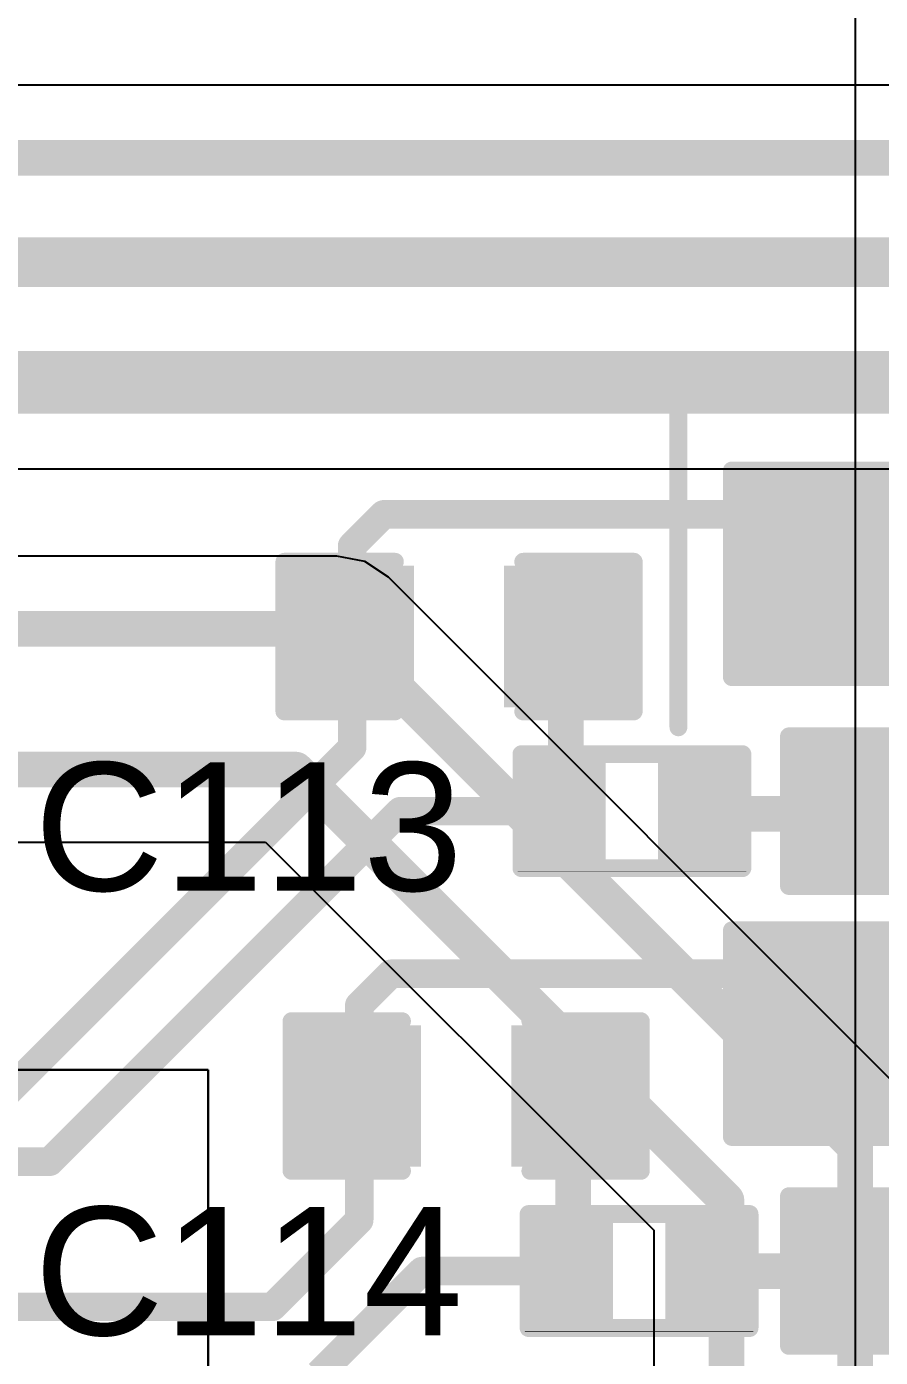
# Model space of a CAD drawing. Header units: inches. Extents: x 0 to 5379, y 0 to 5429.
# Drawn here: x 242.06 to 248.14, y 86.23 to 95.71 of the extents above; entities that cross this region are included whole.
import ezdxf

# ---------------------------------------------------------------- set-up
doc = ezdxf.new("R2010")
doc.units = ezdxf.units.IN
for name, color, linetype in [('Bottom Layer', 5, 'Continuous'), ('PWR', 156, 'Continuous'), ('SIG 01', 90, 'Continuous'), ('Top Layer', 1, 'Continuous'), ('Top Overlay', 2, 'Continuous'), ('Top Paste', 8, 'Continuous'), ('Top Solder', 216, 'Continuous')]:
    doc.layers.add(name, color=color, linetype=linetype)
doc.styles.add('Arial', font='', dxfattribs={"height": 0.2})
doc.styles.get('Arial').set_extended_font_data('Arial')

# ---------------------------------------------------------------- blocks, each defined once
blk = doc.blocks.new('R___0805_514')
at = {"layer": 'Top Layer'}
for points in [[(-1.524, 0.635), (-0.508, 0.635), (-0.508, -0.635), (-1.524, -0.635)], [(0.508, 0.635), (1.524, 0.635), (1.524, -0.635), (0.508, -0.635)]]:
    blk.add_hatch(color=1, dxfattribs=at).paths.add_polyline_path(points)
at = {"layer": 'Top Paste'}
for points in [[(-1.524, 0.635), (-0.508, 0.635), (-0.508, -0.635), (-1.524, -0.635)], [(0.508, 0.635), (1.524, 0.635), (1.524, -0.635), (0.508, -0.635)]]:
    blk.add_hatch(color=8, dxfattribs=at).paths.add_polyline_path(points)
at = {"layer": 'Top Solder'}
for points in [[(-1.6256, 0.7366), (-0.4064, 0.7366), (-0.4064, -0.7366), (-1.6256, -0.7366)], [(0.4064, 0.7366), (1.6256, 0.7366), (1.6256, -0.7366), (0.4064, -0.7366)]]:
    blk.add_hatch(color=216, dxfattribs=at).paths.add_polyline_path(points)
at = {"layer": 'Top Overlay'}
for points in [[(-1.6256, 0.7366, 0.127, 0.127, 0), (1.6256, 0.7366, 0.127, 0.127, 0)], [(-1.6256, -0.7366, 0.127, 0.127, 0), (-1.6256, 0.7366, 0.127, 0.127, 0)], [(1.6256, -0.7366, 0.127, 0.127, 0), (1.6256, 0.7366, 0.127, 0.127, 0)], [(-1.6256, -0.7366, 0.127, 0.127, 0), (1.6256, -0.7366, 0.127, 0.127, 0)]]:
    blk.add_lwpolyline(points, format="xyseb", dxfattribs=at)
for points in [[(-1.65735, 0.7366, 0.0635, 0.0635, 1), (-1.59385, 0.7366, 0.0635, 0.0635, 1)], [(-1.65735, 0.7366, 0.0635, 0.0635, 1), (-1.59385, 0.7366, 0.0635, 0.0635, 1)], [(1.59385, 0.7366, 0.0635, 0.0635, 1), (1.65735, 0.7366, 0.0635, 0.0635, 1)], [(1.59385, 0.7366, 0.0635, 0.0635, 1), (1.65735, 0.7366, 0.0635, 0.0635, 1)], [(-1.65735, -0.7366, 0.0635, 0.0635, 1), (-1.59385, -0.7366, 0.0635, 0.0635, 1)], [(-1.65735, -0.7366, 0.0635, 0.0635, 1), (-1.59385, -0.7366, 0.0635, 0.0635, 1)], [(1.59385, -0.7366, 0.0635, 0.0635, 1), (1.65735, -0.7366, 0.0635, 0.0635, 1)], [(1.59385, -0.7366, 0.0635, 0.0635, 1), (1.65735, -0.7366, 0.0635, 0.0635, 1)]]:
    blk.add_lwpolyline(points, format="xyseb", close=True, dxfattribs=at)
blk = doc.blocks.new('R___0805_515')
at = {"layer": 'Top Layer'}
for points in [[(-1.524, 0.635), (-0.508, 0.635), (-0.508, -0.635), (-1.524, -0.635)], [(0.508, 0.635), (1.524, 0.635), (1.524, -0.635), (0.508, -0.635)]]:
    blk.add_hatch(color=1, dxfattribs=at).paths.add_polyline_path(points)
at = {"layer": 'Top Paste'}
for points in [[(-1.524, 0.635), (-0.508, 0.635), (-0.508, -0.635), (-1.524, -0.635)], [(0.508, 0.635), (1.524, 0.635), (1.524, -0.635), (0.508, -0.635)]]:
    blk.add_hatch(color=8, dxfattribs=at).paths.add_polyline_path(points)
at = {"layer": 'Top Solder'}
for points in [[(-1.6256, 0.7366), (-0.4064, 0.7366), (-0.4064, -0.7366), (-1.6256, -0.7366)], [(0.4064, 0.7366), (1.6256, 0.7366), (1.6256, -0.7366), (0.4064, -0.7366)]]:
    blk.add_hatch(color=216, dxfattribs=at).paths.add_polyline_path(points)
at = {"layer": 'Top Overlay'}
for points in [[(-1.6256, 0.7366, 0.127, 0.127, 0), (1.6256, 0.7366, 0.127, 0.127, 0)], [(-1.6256, -0.7366, 0.127, 0.127, 0), (-1.6256, 0.7366, 0.127, 0.127, 0)], [(1.6256, -0.7366, 0.127, 0.127, 0), (1.6256, 0.7366, 0.127, 0.127, 0)], [(-1.6256, -0.7366, 0.127, 0.127, 0), (1.6256, -0.7366, 0.127, 0.127, 0)]]:
    blk.add_lwpolyline(points, format="xyseb", dxfattribs=at)
for points in [[(-1.65735, 0.7366, 0.0635, 0.0635, 1), (-1.59385, 0.7366, 0.0635, 0.0635, 1)], [(-1.65735, 0.7366, 0.0635, 0.0635, 1), (-1.59385, 0.7366, 0.0635, 0.0635, 1)], [(1.59385, 0.7366, 0.0635, 0.0635, 1), (1.65735, 0.7366, 0.0635, 0.0635, 1)], [(1.59385, 0.7366, 0.0635, 0.0635, 1), (1.65735, 0.7366, 0.0635, 0.0635, 1)], [(-1.65735, -0.7366, 0.0635, 0.0635, 1), (-1.59385, -0.7366, 0.0635, 0.0635, 1)], [(-1.65735, -0.7366, 0.0635, 0.0635, 1), (-1.59385, -0.7366, 0.0635, 0.0635, 1)], [(1.59385, -0.7366, 0.0635, 0.0635, 1), (1.65735, -0.7366, 0.0635, 0.0635, 1)], [(1.59385, -0.7366, 0.0635, 0.0635, 1), (1.65735, -0.7366, 0.0635, 0.0635, 1)]]:
    blk.add_lwpolyline(points, format="xyseb", close=True, dxfattribs=at)
blk = doc.blocks.new('R___0603_559')
at = {"layer": 'Top Layer'}
for points in [[(-0.381, 0.4445), (-0.381, -0.4445), (-1.143, -0.4445), (-1.143, 0.4445)], [(1.143, 0.4445), (1.143, -0.4445), (0.381, -0.4445), (0.381, 0.4445)]]:
    blk.add_hatch(color=1, dxfattribs=at).paths.add_polyline_path(points)
at = {"layer": 'Top Paste'}
for points in [[(-0.381, 0.4445), (-0.381, -0.4445), (-1.143, -0.4445), (-1.143, 0.4445)], [(1.143, 0.4445), (1.143, -0.4445), (0.381, -0.4445), (0.381, 0.4445)]]:
    blk.add_hatch(color=8, dxfattribs=at).paths.add_polyline_path(points)
at = {"layer": 'Top Solder'}
for points in [[(-0.2794, 0.5461), (-0.2794, -0.5461), (-1.2446, -0.5461), (-1.2446, 0.5461)], [(1.2446, 0.5461), (1.2446, -0.5461), (0.2794, -0.5461), (0.2794, 0.5461)]]:
    blk.add_hatch(color=216, dxfattribs=at).paths.add_polyline_path(points)
at = {"layer": 'Top Overlay'}
for points in [[(-1.2192, 0.5334, 0.127, 0.127, 0), (1.2192, 0.5334, 0.127, 0.127, 0)], [(-1.2192, -0.5334, 0.127, 0.127, 0), (-1.2192, 0.5334, 0.127, 0.127, 0)], [(1.2192, -0.5334, 0.127, 0.127, 0), (1.2192, 0.5334, 0.127, 0.127, 0)], [(-1.2192, -0.5334, 0.127, 0.127, 0), (1.2192, -0.5334, 0.127, 0.127, 0)]]:
    blk.add_lwpolyline(points, format="xyseb", dxfattribs=at)
for points in [[(-1.25095, 0.5334, 0.0635, 0.0635, 1), (-1.18745, 0.5334, 0.0635, 0.0635, 1)], [(-1.25095, 0.5334, 0.0635, 0.0635, 1), (-1.18745, 0.5334, 0.0635, 0.0635, 1)], [(1.18745, 0.5334, 0.0635, 0.0635, 1), (1.25095, 0.5334, 0.0635, 0.0635, 1)], [(1.18745, 0.5334, 0.0635, 0.0635, 1), (1.25095, 0.5334, 0.0635, 0.0635, 1)], [(-1.25095, -0.5334, 0.0635, 0.0635, 1), (-1.18745, -0.5334, 0.0635, 0.0635, 1)], [(-1.25095, -0.5334, 0.0635, 0.0635, 1), (-1.18745, -0.5334, 0.0635, 0.0635, 1)], [(1.18745, -0.5334, 0.0635, 0.0635, 1), (1.25095, -0.5334, 0.0635, 0.0635, 1)], [(1.18745, -0.5334, 0.0635, 0.0635, 1), (1.25095, -0.5334, 0.0635, 0.0635, 1)]]:
    blk.add_lwpolyline(points, format="xyseb", close=True, dxfattribs=at)
blk = doc.blocks.new('R___0402_560')
at = {"layer": 'Top Layer'}
for points in [[(-0.6985, -0.3175), (-0.6985, 0.3175), (-0.2413, 0.3175), (-0.2413, -0.3175)], [(0.2413, -0.3175), (0.2413, 0.3175), (0.6985, 0.3175), (0.6985, -0.3175)]]:
    blk.add_hatch(color=1, dxfattribs=at).paths.add_polyline_path(points)
at = {"layer": 'Top Paste'}
for points in [[(-0.6985, -0.3175), (-0.6985, 0.3175), (-0.2413, 0.3175), (-0.2413, -0.3175)], [(0.2413, -0.3175), (0.2413, 0.3175), (0.6985, 0.3175), (0.6985, -0.3175)]]:
    blk.add_hatch(color=8, dxfattribs=at).paths.add_polyline_path(points)
at = {"layer": 'Top Solder'}
for points in [[(-0.7535, -0.3725), (-0.7535, 0.3725), (-0.1863, 0.3725), (-0.1863, -0.3725)], [(0.1863, -0.3725), (0.1863, 0.3725), (0.7535, 0.3725), (0.7535, -0.3725)]]:
    blk.add_hatch(color=216, dxfattribs=at).paths.add_polyline_path(points)
at = {"layer": 'Top Overlay'}
for points in [[(-0.7874, 0.4064, 0.127, 0.127, 0), (0.7874, 0.4064, 0.127, 0.127, 0)], [(-0.7874, -0.4064, 0.127, 0.127, 0), (-0.7874, 0.4064, 0.127, 0.127, 0)], [(0.7874, -0.4064, 0.127, 0.127, 0), (0.7874, 0.4064, 0.127, 0.127, 0)], [(-0.7874, -0.4064, 0.127, 0.127, 0), (0.7874, -0.4064, 0.127, 0.127, 0)], [(-0.8128, -0.4318, 0.00323, 0.00323, 0), (0.8128, -0.4318, 0.00323, 0.00323, 0)]]:
    blk.add_lwpolyline(points, format="xyseb", dxfattribs=at)
for points in [[(-0.8191, 0.4064, 0.0635, 0.0635, 1), (-0.7556, 0.4064, 0.0635, 0.0635, 1)], [(-0.8191, 0.4064, 0.0635, 0.0635, 1), (-0.7556, 0.4064, 0.0635, 0.0635, 1)], [(0.7556, 0.4064, 0.0635, 0.0635, 1), (0.8191, 0.4064, 0.0635, 0.0635, 1)], [(0.7556, 0.4064, 0.0635, 0.0635, 1), (0.8191, 0.4064, 0.0635, 0.0635, 1)], [(-0.8191, -0.4064, 0.0635, 0.0635, 1), (-0.7556, -0.4064, 0.0635, 0.0635, 1)], [(-0.8191, -0.4064, 0.0635, 0.0635, 1), (-0.7556, -0.4064, 0.0635, 0.0635, 1)], [(0.7556, -0.4064, 0.0635, 0.0635, 1), (0.8191, -0.4064, 0.0635, 0.0635, 1)], [(0.7556, -0.4064, 0.0635, 0.0635, 1), (0.8191, -0.4064, 0.0635, 0.0635, 1)], [(-0.8136, -0.4318, 0.00161, 0.00161, 1), (-0.812, -0.4318, 0.00161, 0.00161, 1)], [(0.812, -0.4318, 0.00161, 0.00161, 1), (0.8136, -0.4318, 0.00161, 0.00161, 1)]]:
    blk.add_lwpolyline(points, format="xyseb", close=True, dxfattribs=at)
blk = doc.blocks.new('R___0603_563')
at = {"layer": 'Top Layer'}
for points in [[(-0.381, 0.4445), (-0.381, -0.4445), (-1.143, -0.4445), (-1.143, 0.4445)], [(1.143, 0.4445), (1.143, -0.4445), (0.381, -0.4445), (0.381, 0.4445)]]:
    blk.add_hatch(color=1, dxfattribs=at).paths.add_polyline_path(points)
at = {"layer": 'Top Paste'}
for points in [[(-0.381, 0.4445), (-0.381, -0.4445), (-1.143, -0.4445), (-1.143, 0.4445)], [(1.143, 0.4445), (1.143, -0.4445), (0.381, -0.4445), (0.381, 0.4445)]]:
    blk.add_hatch(color=8, dxfattribs=at).paths.add_polyline_path(points)
at = {"layer": 'Top Solder'}
for points in [[(-0.2794, 0.5461), (-0.2794, -0.5461), (-1.2446, -0.5461), (-1.2446, 0.5461)], [(1.2446, 0.5461), (1.2446, -0.5461), (0.2794, -0.5461), (0.2794, 0.5461)]]:
    blk.add_hatch(color=216, dxfattribs=at).paths.add_polyline_path(points)
at = {"layer": 'Top Overlay'}
for points in [[(-1.2192, -0.5334, 0.127, 0.127, 0), (-1.2192, 0.5334, 0.127, 0.127, 0)], [(-1.2192, 0.5334, 0.127, 0.127, 0), (1.2192, 0.5334, 0.127, 0.127, 0)], [(1.2192, -0.5334, 0.127, 0.127, 0), (1.2192, 0.5334, 0.127, 0.127, 0)], [(-1.2192, -0.5334, 0.127, 0.127, 0), (1.2192, -0.5334, 0.127, 0.127, 0)]]:
    blk.add_lwpolyline(points, format="xyseb", dxfattribs=at)
for points in [[(-1.25095, 0.5334, 0.0635, 0.0635, 1), (-1.18745, 0.5334, 0.0635, 0.0635, 1)], [(-1.25095, 0.5334, 0.0635, 0.0635, 1), (-1.18745, 0.5334, 0.0635, 0.0635, 1)], [(1.18745, 0.5334, 0.0635, 0.0635, 1), (1.25095, 0.5334, 0.0635, 0.0635, 1)], [(1.18745, 0.5334, 0.0635, 0.0635, 1), (1.25095, 0.5334, 0.0635, 0.0635, 1)], [(-1.25095, -0.5334, 0.0635, 0.0635, 1), (-1.18745, -0.5334, 0.0635, 0.0635, 1)], [(-1.25095, -0.5334, 0.0635, 0.0635, 1), (-1.18745, -0.5334, 0.0635, 0.0635, 1)], [(1.18745, -0.5334, 0.0635, 0.0635, 1), (1.25095, -0.5334, 0.0635, 0.0635, 1)], [(1.18745, -0.5334, 0.0635, 0.0635, 1), (1.25095, -0.5334, 0.0635, 0.0635, 1)]]:
    blk.add_lwpolyline(points, format="xyseb", close=True, dxfattribs=at)
blk = doc.blocks.new('R___0402_564')
at = {"layer": 'Top Layer'}
for points in [[(-0.6985, -0.3175), (-0.6985, 0.3175), (-0.2413, 0.3175), (-0.2413, -0.3175)], [(0.2413, -0.3175), (0.2413, 0.3175), (0.6985, 0.3175), (0.6985, -0.3175)]]:
    blk.add_hatch(color=1, dxfattribs=at).paths.add_polyline_path(points)
at = {"layer": 'Top Paste'}
for points in [[(-0.6985, -0.3175), (-0.6985, 0.3175), (-0.2413, 0.3175), (-0.2413, -0.3175)], [(0.2413, -0.3175), (0.2413, 0.3175), (0.6985, 0.3175), (0.6985, -0.3175)]]:
    blk.add_hatch(color=8, dxfattribs=at).paths.add_polyline_path(points)
at = {"layer": 'Top Solder'}
for points in [[(-0.7535, -0.3725), (-0.7535, 0.3725), (-0.1863, 0.3725), (-0.1863, -0.3725)], [(0.1863, -0.3725), (0.1863, 0.3725), (0.7535, 0.3725), (0.7535, -0.3725)]]:
    blk.add_hatch(color=216, dxfattribs=at).paths.add_polyline_path(points)
at = {"layer": 'Top Overlay'}
for points in [[(-0.7874, -0.4064, 0.127, 0.127, 0), (-0.7874, 0.4064, 0.127, 0.127, 0)], [(-0.7874, 0.4064, 0.127, 0.127, 0), (0.7874, 0.4064, 0.127, 0.127, 0)], [(0.7874, -0.4064, 0.127, 0.127, 0), (0.7874, 0.4064, 0.127, 0.127, 0)], [(-0.7874, -0.4064, 0.127, 0.127, 0), (0.7874, -0.4064, 0.127, 0.127, 0)], [(-0.8128, -0.4318, 0.00323, 0.00323, 0), (0.8128, -0.4318, 0.00323, 0.00323, 0)]]:
    blk.add_lwpolyline(points, format="xyseb", dxfattribs=at)
for points in [[(-0.8191, 0.4064, 0.0635, 0.0635, 1), (-0.7556, 0.4064, 0.0635, 0.0635, 1)], [(-0.8191, 0.4064, 0.0635, 0.0635, 1), (-0.7556, 0.4064, 0.0635, 0.0635, 1)], [(0.7556, 0.4064, 0.0635, 0.0635, 1), (0.8191, 0.4064, 0.0635, 0.0635, 1)], [(0.7556, 0.4064, 0.0635, 0.0635, 1), (0.8191, 0.4064, 0.0635, 0.0635, 1)], [(-0.8191, -0.4064, 0.0635, 0.0635, 1), (-0.7556, -0.4064, 0.0635, 0.0635, 1)], [(-0.8191, -0.4064, 0.0635, 0.0635, 1), (-0.7556, -0.4064, 0.0635, 0.0635, 1)], [(0.7556, -0.4064, 0.0635, 0.0635, 1), (0.8191, -0.4064, 0.0635, 0.0635, 1)], [(0.7556, -0.4064, 0.0635, 0.0635, 1), (0.8191, -0.4064, 0.0635, 0.0635, 1)], [(-0.8136, -0.4318, 0.00161, 0.00161, 1), (-0.812, -0.4318, 0.00161, 0.00161, 1)], [(0.812, -0.4318, 0.00161, 0.00161, 1), (0.8136, -0.4318, 0.00161, 0.00161, 1)]]:
    blk.add_lwpolyline(points, format="xyseb", close=True, dxfattribs=at)
blk = doc.blocks.new('C___0603_1013')
at = {"layer": 'Top Layer'}
for points in [[(-0.381, 0.4445), (-0.381, -0.4445), (-1.143, -0.4445), (-1.143, 0.4445)], [(1.143, 0.4445), (1.143, -0.4445), (0.381, -0.4445), (0.381, 0.4445)]]:
    blk.add_hatch(color=1, dxfattribs=at).paths.add_polyline_path(points)
at = {"layer": 'Top Paste'}
for points in [[(-0.381, 0.4445), (-0.381, -0.4445), (-1.143, -0.4445), (-1.143, 0.4445)], [(1.143, 0.4445), (1.143, -0.4445), (0.381, -0.4445), (0.381, 0.4445)]]:
    blk.add_hatch(color=8, dxfattribs=at).paths.add_polyline_path(points)
at = {"layer": 'Top Solder'}
for points in [[(-0.321, 0.5045), (-0.321, -0.5045), (-1.203, -0.5045), (-1.203, 0.5045)], [(1.203, 0.5045), (1.203, -0.5045), (0.321, -0.5045), (0.321, 0.5045)]]:
    blk.add_hatch(color=216, dxfattribs=at).paths.add_polyline_path(points)
at = {"layer": 'Top Overlay'}
for points in [[(-1.2446, 0.5334, 0.127, 0.127, 0), (-0.4572, 0.5334, 0.127, 0.127, 0)], [(-1.2446, -0.5334, 0.127, 0.127, 0), (-1.2446, 0.5334, 0.127, 0.127, 0)], [(0.4572, 0.5334, 0.127, 0.127, 0), (1.2446, 0.5334, 0.127, 0.127, 0)], [(1.2446, -0.5334, 0.127, 0.127, 0), (1.2446, 0.5334, 0.127, 0.127, 0)], [(-1.2446, -0.5334, 0.127, 0.127, 0), (-0.4572, -0.5334, 0.127, 0.127, 0)], [(0.4572, -0.5334, 0.127, 0.127, 0), (1.2446, -0.5334, 0.127, 0.127, 0)]]:
    blk.add_lwpolyline(points, format="xyseb", dxfattribs=at)
for points in [[(-1.2764, 0.5334, 0.0635, 0.0635, 1), (-1.2128, 0.5334, 0.0635, 0.0635, 1)], [(-1.2764, 0.5334, 0.0635, 0.0635, 1), (-1.2128, 0.5334, 0.0635, 0.0635, 1)], [(-0.4889, 0.5334, 0.0635, 0.0635, 1), (-0.4254, 0.5334, 0.0635, 0.0635, 1)], [(0.4254, 0.5334, 0.0635, 0.0635, 1), (0.4889, 0.5334, 0.0635, 0.0635, 1)], [(1.2128, 0.5334, 0.0635, 0.0635, 1), (1.2764, 0.5334, 0.0635, 0.0635, 1)], [(1.2128, 0.5334, 0.0635, 0.0635, 1), (1.2764, 0.5334, 0.0635, 0.0635, 1)], [(-1.2764, -0.5334, 0.0635, 0.0635, 1), (-1.2128, -0.5334, 0.0635, 0.0635, 1)], [(-1.2764, -0.5334, 0.0635, 0.0635, 1), (-1.2128, -0.5334, 0.0635, 0.0635, 1)], [(-0.4889, -0.5334, 0.0635, 0.0635, 1), (-0.4254, -0.5334, 0.0635, 0.0635, 1)], [(0.4254, -0.5334, 0.0635, 0.0635, 1), (0.4889, -0.5334, 0.0635, 0.0635, 1)], [(1.2128, -0.5334, 0.0635, 0.0635, 1), (1.2764, -0.5334, 0.0635, 0.0635, 1)], [(1.2128, -0.5334, 0.0635, 0.0635, 1), (1.2764, -0.5334, 0.0635, 0.0635, 1)]]:
    blk.add_lwpolyline(points, format="xyseb", close=True, dxfattribs=at)
blk = doc.blocks.new('C___0603_1014')
at = {"layer": 'Top Layer'}
for points in [[(-0.381, 0.4445), (-0.381, -0.4445), (-1.143, -0.4445), (-1.143, 0.4445)], [(1.143, 0.4445), (1.143, -0.4445), (0.381, -0.4445), (0.381, 0.4445)]]:
    blk.add_hatch(color=1, dxfattribs=at).paths.add_polyline_path(points)
at = {"layer": 'Top Paste'}
for points in [[(-0.381, 0.4445), (-0.381, -0.4445), (-1.143, -0.4445), (-1.143, 0.4445)], [(1.143, 0.4445), (1.143, -0.4445), (0.381, -0.4445), (0.381, 0.4445)]]:
    blk.add_hatch(color=8, dxfattribs=at).paths.add_polyline_path(points)
at = {"layer": 'Top Solder'}
for points in [[(-0.321, 0.5045), (-0.321, -0.5045), (-1.203, -0.5045), (-1.203, 0.5045)], [(1.203, 0.5045), (1.203, -0.5045), (0.321, -0.5045), (0.321, 0.5045)]]:
    blk.add_hatch(color=216, dxfattribs=at).paths.add_polyline_path(points)
at = {"layer": 'Top Overlay'}
for points in [[(-1.2446, 0.5334, 0.127, 0.127, 0), (-0.4572, 0.5334, 0.127, 0.127, 0)], [(-1.2446, -0.5334, 0.127, 0.127, 0), (-1.2446, 0.5334, 0.127, 0.127, 0)], [(0.4572, 0.5334, 0.127, 0.127, 0), (1.2446, 0.5334, 0.127, 0.127, 0)], [(1.2446, -0.5334, 0.127, 0.127, 0), (1.2446, 0.5334, 0.127, 0.127, 0)], [(-1.2446, -0.5334, 0.127, 0.127, 0), (-0.4572, -0.5334, 0.127, 0.127, 0)], [(0.4572, -0.5334, 0.127, 0.127, 0), (1.2446, -0.5334, 0.127, 0.127, 0)]]:
    blk.add_lwpolyline(points, format="xyseb", dxfattribs=at)
for points in [[(-1.2764, 0.5334, 0.0635, 0.0635, 1), (-1.2128, 0.5334, 0.0635, 0.0635, 1)], [(-1.2764, 0.5334, 0.0635, 0.0635, 1), (-1.2128, 0.5334, 0.0635, 0.0635, 1)], [(-0.4889, 0.5334, 0.0635, 0.0635, 1), (-0.4254, 0.5334, 0.0635, 0.0635, 1)], [(0.4254, 0.5334, 0.0635, 0.0635, 1), (0.4889, 0.5334, 0.0635, 0.0635, 1)], [(1.2128, 0.5334, 0.0635, 0.0635, 1), (1.2764, 0.5334, 0.0635, 0.0635, 1)], [(1.2128, 0.5334, 0.0635, 0.0635, 1), (1.2764, 0.5334, 0.0635, 0.0635, 1)], [(-1.2764, -0.5334, 0.0635, 0.0635, 1), (-1.2128, -0.5334, 0.0635, 0.0635, 1)], [(-1.2764, -0.5334, 0.0635, 0.0635, 1), (-1.2128, -0.5334, 0.0635, 0.0635, 1)], [(-0.4889, -0.5334, 0.0635, 0.0635, 1), (-0.4254, -0.5334, 0.0635, 0.0635, 1)], [(0.4254, -0.5334, 0.0635, 0.0635, 1), (0.4889, -0.5334, 0.0635, 0.0635, 1)], [(1.2128, -0.5334, 0.0635, 0.0635, 1), (1.2764, -0.5334, 0.0635, 0.0635, 1)], [(1.2128, -0.5334, 0.0635, 0.0635, 1), (1.2764, -0.5334, 0.0635, 0.0635, 1)]]:
    blk.add_lwpolyline(points, format="xyseb", close=True, dxfattribs=at)

msp = doc.modelspace()

# ---------------------------------------------------------------- linework, layer by layer
at = {"layer": 'Bottom Layer'}
for p, q in [((205.6083, 88.2756), (243.3527, 88.2756)), ((243.3527, 88.2756), (240.6485, 88.2756)), ((243.3527, 88.2756), (243.3527, 72.7054)), ((243.3527, 80.9699), (243.3527, 88.2756))]:
    msp.add_line(p, q, dxfattribs=at)
at = {"layer": 'PWR'}
msp.add_line((247.9627, 99.0222), (247.9627, 77.5515), dxfattribs=at)
at = {"layer": 'SIG 01'}
for p, q in [((248.2358, 95.2936), (238.9507, 95.2936)), ((240.8248, 92.5591), (250.3255, 92.5591)), ((244.2701, 91.9378), (241.3283, 91.9378)), ((244.4683, 91.8984), (244.2701, 91.9378)), ((244.6364, 91.7861), (244.4683, 91.8984)), ((248.329, 88.0936), (244.6364, 91.7861)), ((241.6836, 89.898), (243.7619, 89.898)), ((243.7619, 89.898), (246.5272, 87.1327)), ((246.5272, 87.1327), (246.5272, 64.8804))]:
    msp.add_line(p, q, dxfattribs=at)
for points in [[(238.9507, 94.7757, 0.254, 0.254, 0), (248.4503, 94.7757, 0.254, 0.254, 0)], [(239.5925, 94.0816, 0.254, 0.254, 0), (248.9247, 94.0816, 0.254, 0.254, 0)], [(240.5834, 93.1418, 0.381, 0.381, 0), (251.9098, 93.1418, 0.381, 0.381, 0)], [(241.0606, 91.4199, 0.254, 0.254, 0), (244.2701, 91.4199, 0.254, 0.254, 0)], [(244.2701, 91.4199, 0.254, 0.254, 0), (247.9627, 87.7273, 0.254, 0.254, 0)], [(241.0606, 90.4159, 0.254, 0.254, 0), (243.9764, 90.4159, 0.254, 0.254, 0)], [(243.9764, 90.4159, 0.254, 0.254, 0), (247.0451, 87.3472, 0.254, 0.254, 0)], [(247.9627, 38.4655, 0.254, 0.254, 0), (247.9627, 87.7273, 0.254, 0.254, 0)], [(247.0451, 38.8483, 0.254, 0.254, 0), (247.0451, 87.3472, 0.254, 0.254, 0)]]:
    msp.add_lwpolyline(points, format="xyseb", dxfattribs=at)
for points in [[(244.2066, 91.4199, 0.127, 0.127, 1), (244.3336, 91.4199, 0.127, 0.127, 1)], [(244.2066, 91.4199, 0.127, 0.127, 1), (244.3336, 91.4199, 0.127, 0.127, 1)], [(243.9129, 90.4159, 0.127, 0.127, 1), (244.0399, 90.4159, 0.127, 0.127, 1)], [(243.9129, 90.4159, 0.127, 0.127, 1), (244.0399, 90.4159, 0.127, 0.127, 1)], [(247.8992, 87.7273, 0.127, 0.127, 1), (248.0262, 87.7273, 0.127, 0.127, 1)], [(247.8992, 87.7273, 0.127, 0.127, 1), (248.0262, 87.7273, 0.127, 0.127, 1)], [(246.9816, 87.3472, 0.127, 0.127, 1), (247.1086, 87.3472, 0.127, 0.127, 1)], [(246.9816, 87.3472, 0.127, 0.127, 1), (247.1086, 87.3472, 0.127, 0.127, 1)]]:
    msp.add_lwpolyline(points, format="xyseb", close=True, dxfattribs=at)
at = {"layer": 'Top Layer'}
for points in [[(240.7556, 93.9826, 0.254, 0.254, 0), (262.2063, 93.9826, 0.254, 0.254, 0)], [(241.0491, 93.2722, 0.254, 0.254, 0), (261.9109, 93.2722, 0.254, 0.254, 0)], [(244.3781, 92.0093, 0.2032, 0.2032, 0), (244.604, 92.2352, 0.2032, 0.2032, 0)], [(244.604, 92.2352, 0.2032, 0.2032, 0), (247.2874, 92.2352, 0.2032, 0.2032, 0)], [(247.2874, 92.2352, 0.2032, 0.2032, 0), (247.6938, 91.8288, 0.2032, 0.2032, 0)], [(244.3781, 90.5733, 0.2032, 0.2032, 0), (244.3781, 92.0093, 0.2032, 0.2032, 0)], [(247.6938, 91.7272, 0.2032, 0.2032, 0), (247.6938, 91.8288, 0.2032, 0.2032, 0)], [(245.9019, 90.1196, 0.254, 0.254, 0), (245.9019, 91.3636, 0.254, 0.254, 0)], [(245.9019, 91.3636, 0.2032, 0.2032, 0), (245.9021, 91.3638, 0.2032, 0.2032, 0)], [(241.8946, 88.0898, 0.2032, 0.2032, 0), (244.3781, 90.5733, 0.2032, 0.2032, 0)], [(242.2232, 87.6214, 0.2032, 0.2032, 0), (244.7214, 90.1196, 0.2032, 0.2032, 0)], [(244.7214, 90.1196, 0.2032, 0.2032, 0), (245.9019, 90.1196, 0.2032, 0.2032, 0)], [(246.8927, 90.101, 0.254, 0.254, 0), (247.9478, 90.101, 0.254, 0.254, 0)], [(244.4289, 88.7353, 0.2032, 0.2032, 0), (244.6548, 88.9612, 0.2032, 0.2032, 0)], [(244.6548, 88.9612, 0.2032, 0.2032, 0), (247.3382, 88.9612, 0.2032, 0.2032, 0)], [(247.2874, 89.0292, 0.2032, 0.2032, 0), (247.6938, 88.6228, 0.2032, 0.2032, 0)], [(244.4289, 88.0898, 0.2032, 0.2032, 0), (244.4289, 88.7353, 0.2032, 0.2032, 0)], [(247.6938, 88.5343, 0.2032, 0.2032, 0), (247.6938, 88.6228, 0.2032, 0.2032, 0)], [(245.9529, 86.8426, 0.254, 0.254, 0), (245.9529, 88.0898, 0.254, 0.254, 0)], [(244.4289, 87.2061, 0.2032, 0.2032, 0), (244.4289, 88.0898, 0.2032, 0.2032, 0)], [(236.5315, 87.6214, 0.2032, 0.2032, 0), (242.2232, 87.6214, 0.2032, 0.2032, 0)], [(243.8102, 86.5874, 0.2032, 0.2032, 0), (244.4289, 87.2061, 0.2032, 0.2032, 0)], [(246.8927, 86.8426, 0.254, 0.254, 0), (247.9478, 86.8426, 0.254, 0.254, 0)], [(244.1415, 86.1072, 0.2032, 0.2032, 0), (244.8769, 86.8426, 0.2032, 0.2032, 0)], [(244.8769, 86.8426, 0.2032, 0.2032, 0), (245.9529, 86.8426, 0.2032, 0.2032, 0)], [(236.5371, 86.5874, 0.2032, 0.2032, 0), (243.8102, 86.5874, 0.2032, 0.2032, 0)]]:
    msp.add_lwpolyline(points, format="xyseb", dxfattribs=at)
for points in [[(244.5532, 92.2352, 0.1016, 0.1016, 1), (244.6548, 92.2352, 0.1016, 0.1016, 1)], [(244.5532, 92.2352, 0.1016, 0.1016, 1), (244.6548, 92.2352, 0.1016, 0.1016, 1)], [(247.2366, 92.2352, 0.1016, 0.1016, 1), (247.3382, 92.2352, 0.1016, 0.1016, 1)], [(247.2366, 92.2352, 0.1016, 0.1016, 1), (247.3382, 92.2352, 0.1016, 0.1016, 1)], [(244.3273, 92.0093, 0.1016, 0.1016, 1), (244.4289, 92.0093, 0.1016, 0.1016, 1)], [(244.3273, 92.0093, 0.1016, 0.1016, 1), (244.4289, 92.0093, 0.1016, 0.1016, 1)], [(247.643, 91.8288, 0.1016, 0.1016, 1), (247.7446, 91.8288, 0.1016, 0.1016, 1)], [(247.643, 91.8288, 0.1016, 0.1016, 1), (247.7446, 91.8288, 0.1016, 0.1016, 1)], [(247.643, 91.7272, 0.1016, 0.1016, 1), (247.7446, 91.7272, 0.1016, 0.1016, 1)], [(245.8384, 91.3636, 0.127, 0.127, 1), (245.9654, 91.3636, 0.127, 0.127, 1)], [(245.8511, 91.3636, 0.1016, 0.1016, 1), (245.9527, 91.3636, 0.1016, 0.1016, 1)], [(245.8513, 91.3638, 0.1016, 0.1016, 1), (245.9529, 91.3638, 0.1016, 0.1016, 1)], [(244.3273, 90.5733, 0.1016, 0.1016, 1), (244.4289, 90.5733, 0.1016, 0.1016, 1)], [(244.3273, 90.5733, 0.1016, 0.1016, 1), (244.4289, 90.5733, 0.1016, 0.1016, 1)], [(244.6706, 90.1196, 0.1016, 0.1016, 1), (244.7722, 90.1196, 0.1016, 0.1016, 1)], [(244.6706, 90.1196, 0.1016, 0.1016, 1), (244.7722, 90.1196, 0.1016, 0.1016, 1)], [(245.8384, 90.1196, 0.127, 0.127, 1), (245.9654, 90.1196, 0.127, 0.127, 1)], [(245.8511, 90.1196, 0.1016, 0.1016, 1), (245.9527, 90.1196, 0.1016, 0.1016, 1)], [(246.8292, 90.101, 0.127, 0.127, 1), (246.9562, 90.101, 0.127, 0.127, 1)], [(247.8843, 90.101, 0.127, 0.127, 1), (248.0113, 90.101, 0.127, 0.127, 1)], [(244.604, 88.9612, 0.1016, 0.1016, 1), (244.7056, 88.9612, 0.1016, 0.1016, 1)], [(244.604, 88.9612, 0.1016, 0.1016, 1), (244.7056, 88.9612, 0.1016, 0.1016, 1)], [(247.2366, 89.0292, 0.1016, 0.1016, 1), (247.3382, 89.0292, 0.1016, 0.1016, 1)], [(247.2874, 88.9612, 0.1016, 0.1016, 1), (247.389, 88.9612, 0.1016, 0.1016, 1)], [(244.3781, 88.7353, 0.1016, 0.1016, 1), (244.4797, 88.7353, 0.1016, 0.1016, 1)], [(244.3781, 88.7353, 0.1016, 0.1016, 1), (244.4797, 88.7353, 0.1016, 0.1016, 1)], [(247.643, 88.6228, 0.1016, 0.1016, 1), (247.7446, 88.6228, 0.1016, 0.1016, 1)], [(247.643, 88.6228, 0.1016, 0.1016, 1), (247.7446, 88.6228, 0.1016, 0.1016, 1)], [(247.643, 88.5343, 0.1016, 0.1016, 1), (247.7446, 88.5343, 0.1016, 0.1016, 1)], [(245.8894, 88.0898, 0.127, 0.127, 1), (246.0164, 88.0898, 0.127, 0.127, 1)], [(244.3781, 88.0898, 0.1016, 0.1016, 1), (244.4797, 88.0898, 0.1016, 0.1016, 1)], [(244.3781, 88.0898, 0.1016, 0.1016, 1), (244.4797, 88.0898, 0.1016, 0.1016, 1)], [(242.1724, 87.6214, 0.1016, 0.1016, 1), (242.274, 87.6214, 0.1016, 0.1016, 1)], [(242.1724, 87.6214, 0.1016, 0.1016, 1), (242.274, 87.6214, 0.1016, 0.1016, 1)], [(244.3781, 87.2061, 0.1016, 0.1016, 1), (244.4797, 87.2061, 0.1016, 0.1016, 1)], [(244.3781, 87.2061, 0.1016, 0.1016, 1), (244.4797, 87.2061, 0.1016, 0.1016, 1)], [(245.8894, 86.8426, 0.127, 0.127, 1), (246.0164, 86.8426, 0.127, 0.127, 1)], [(246.8292, 86.8426, 0.127, 0.127, 1), (246.9562, 86.8426, 0.127, 0.127, 1)], [(247.8843, 86.8426, 0.127, 0.127, 1), (248.0113, 86.8426, 0.127, 0.127, 1)], [(244.8261, 86.8426, 0.1016, 0.1016, 1), (244.9277, 86.8426, 0.1016, 0.1016, 1)], [(244.8261, 86.8426, 0.1016, 0.1016, 1), (244.9277, 86.8426, 0.1016, 0.1016, 1)], [(245.9021, 86.8426, 0.1016, 0.1016, 1), (246.0037, 86.8426, 0.1016, 0.1016, 1)], [(243.7594, 86.5874, 0.1016, 0.1016, 1), (243.861, 86.5874, 0.1016, 0.1016, 1)], [(243.7594, 86.5874, 0.1016, 0.1016, 1), (243.861, 86.5874, 0.1016, 0.1016, 1)]]:
    msp.add_lwpolyline(points, format="xyseb", close=True, dxfattribs=at)
at = {"layer": 'Top Overlay'}
for points in [[(246.703, 90.7173, 0.127, 0.127, 0), (246.703, 93.0885, 0.127, 0.127, 0)], [(246.703, 93.0885, 0.127, 0.127, 0), (250.3352, 93.0885, 0.127, 0.127, 0)]]:
    msp.add_lwpolyline(points, format="xyseb", dxfattribs=at)
for points in [[(246.6712, 93.0885, 0.0635, 0.0635, 1), (246.7347, 93.0885, 0.0635, 0.0635, 1)], [(246.6712, 93.0885, 0.0635, 0.0635, 1), (246.7347, 93.0885, 0.0635, 0.0635, 1)], [(246.6712, 90.7173, 0.0635, 0.0635, 1), (246.7347, 90.7173, 0.0635, 0.0635, 1)]]:
    msp.add_lwpolyline(points, format="xyseb", close=True, dxfattribs=at)

# ---------------------------------------------------------------- block references
for name, p in [('R___0805_515', (248.7098, 91.8113)), ('C___0603_1014', (245.1401, 91.3638)), ('R___0603_563', (248.7098, 90.1196)), ('R___0402_564', (246.3718, 90.1196)), ('R___0805_514', (248.7098, 88.5343)), ('C___0603_1013', (245.1909, 88.0898)), ('R___0603_559', (248.7098, 86.8426)), ('R___0402_560', (246.4228, 86.8426))]:
    msp.add_blockref(name, p)

# ---------------------------------------------------------------- texts
at = {"layer": 'Top Overlay', "style": 'Arial'}
for s, p in [('C113', (242.1133, 89.5525)), ('C114', (242.1133, 86.3854))]:
    msp.add_text(s, height=0.9144, dxfattribs=at).set_placement(p)

doc.saveas('drawing.dxf')
